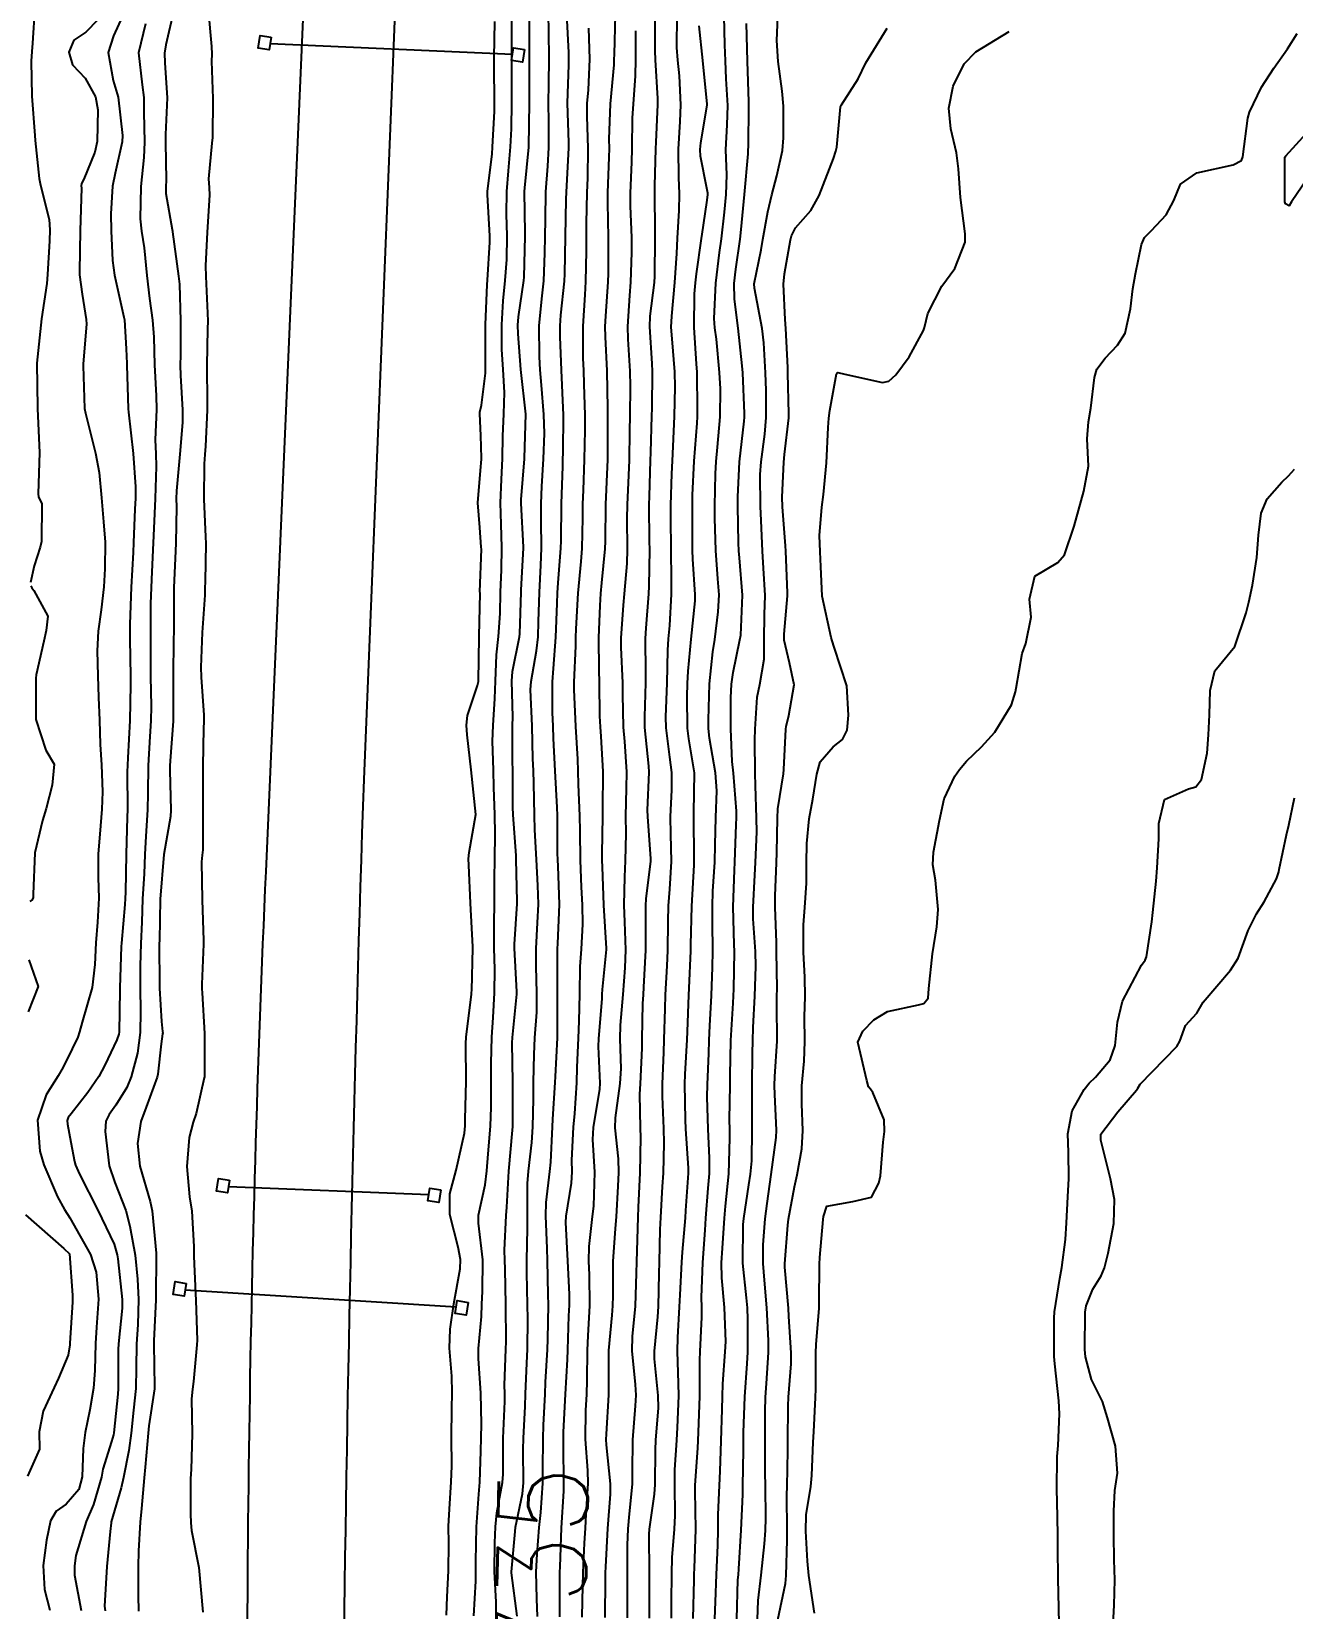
# Model space of a CAD drawing. Header units: metres. Extents: x 318500 to 325275, y 7408834 to 7428799.
# Drawn here: x 320198.6 to 320255.3, y 7412776.6 to 7412847.5 of the extents above; entities that cross this region are included whole.
import ezdxf
from ezdxf.enums import TextEntityAlignment as Align

# ---------------------------------------------------------------- set-up
doc = ezdxf.new("R2010")
doc.units = ezdxf.units.M
doc.header["$MEASUREMENT"] = 0
for name, color, linetype in [('Cotas', 45, 'Continuous'), ('Curvas de Nivel 1m', 11, 'Continuous'), ('Curvas de Nivel 5m', 15, 'Continuous'), ('Linha Férrea', 20, 'Continuous'), ('Pórticos', 45, 'Continuous')]:
    doc.layers.add(name, color=color, linetype=linetype)
doc.styles.add('Style-STANDARD', font='STANDARD.shx')

msp = doc.modelspace()

# ---------------------------------------------------------------- linework, layer by layer
at = {"layer": 'Curvas de Nivel 1m', "flags": 128}
for points, elevation in [([(320198.763, 7412848.574), (320198.659, 7412846.953), (320198.624, 7412846.576), (320198.587, 7412846.138), (320198.62, 7412844.576), (320198.76, 7412842.797), (320198.777, 7412842.573), (320198.955, 7412840.878), (320199.012, 7412840.569), (320199.396, 7412839.025), (320199.433, 7412838.562), (320199.411, 7412838.074), (320199.335, 7412836.563), (320199.3, 7412836.158), (320199.058, 7412834.567), (320198.85, 7412832.57), (320198.871, 7412830.569), (320198.871, 7412830.518), (320198.974, 7412828.567), (320198.902, 7412826.699), (320198.927, 7412826.568), (320199.08, 7412826.25), (320199.064, 7412824.565), (320198.995, 7412824.307), (320198.724, 7412823.473), (320198.56, 7412822.724)], 736), ([(320202.864, 7412848.522), (320202.291, 7412847.278), (320202.047, 7412846.53), (320202.276, 7412845.269), (320202.496, 7412844.525), (320202.704, 7412842.803), (320202.687, 7412842.523), (320202.369, 7412841.116), (320202.255, 7412840.527), (320202.181, 7412839.284), (320202.193, 7412838.527), (320202.253, 7412837.183), (320202.335, 7412836.526), (320202.757, 7412834.636), (320202.781, 7412834.521), (320202.857, 7412833.214), (320202.888, 7412832.557), (320202.888, 7412832.519), (320202.891, 7412832.478), (320202.954, 7412830.518), (320202.965, 7412830.371), (320203.185, 7412828.514), (320203.285, 7412827.022), (320203.279, 7412826.512), (320203.258, 7412826.017), (320203.199, 7412824.513), (320203.175, 7412824.072), (320203.087, 7412822.514), (320203.03, 7412820.852), (320203.025, 7412820.515), (320203.029, 7412820.171), (320203.052, 7412818.514), (320203.053, 7412818.115), (320203.021, 7412816.514), (320202.934, 7412814.836), (320202.921, 7412814.515), (320202.915, 7412814.206), (320202.92, 7412812.515), (320202.913, 7412812.177), (320202.859, 7412810.515), (320202.827, 7412808.81), (320202.815, 7412808.516), (320202.798, 7412808.243), (320202.654, 7412806.508), (320202.641, 7412806.366), (320202.58, 7412804.509), (320202.581, 7412804.397), (320202.544, 7412802.509), (320202.533, 7412802.425), (320202.445, 7412802.175), (320201.91, 7412801.035), (320201.635, 7412800.522), (320201.136, 7412799.802), (320200.395, 7412798.849), (320200.262, 7412798.672), (320200.216, 7412798.543), (320200.225, 7412798.379), (320200.38, 7412797.569), (320200.538, 7412796.704), (320200.587, 7412796.537), (320200.768, 7412796.13), (320201.591, 7412794.521), (320202.317, 7412792.986), (320202.464, 7412792.508), (320202.493, 7412792.324), (320202.684, 7412790.506), (320202.685, 7412790.105), (320202.517, 7412788.507), (320202.504, 7412788.26), (320202.503, 7412786.507), (320202.486, 7412786.249), (320202.306, 7412784.509), (320202.29, 7412784.428), (320202.204, 7412784.124), (320201.818, 7412782.883), (320201.748, 7412782.516), (320201.393, 7412781.29), (320201.065, 7412780.526), (320200.603, 7412779.001), (320200.538, 7412778.534), (320200.541, 7412778.116), (320200.842, 7412776.529)], 734), ([(320205.015, 7412848.491), (320204.65, 7412846.882), (320204.585, 7412846.497), (320204.604, 7412846.075), (320204.7, 7412844.495), (320204.633, 7412842.847), (320204.628, 7412842.495), (320204.659, 7412840.79), (320204.645, 7412840.495), (320204.653, 7412840.2), (320204.931, 7412838.585), (320204.946, 7412838.506), (320204.944, 7412838.49), (320204.949, 7412838.47), (320205.222, 7412836.485), (320205.256, 7412836.123), (320205.306, 7412834.483), (320205.302, 7412832.931), (320205.291, 7412832.483), (320205.309, 7412832.017), (320205.401, 7412830.481), (320205.39, 7412829.903), (320205.268, 7412828.483), (320205.127, 7412826.838), (320205.117, 7412826.485), (320205.122, 7412826.127), (320205.095, 7412824.485), (320205.078, 7412824.142), (320205.011, 7412822.485), (320205.005, 7412820.797), (320204.999, 7412820.485), (320204.985, 7412820.186), (320204.975, 7412818.485), (320204.98, 7412818.161), (320204.969, 7412816.485), (320204.833, 7412814.707), (320204.819, 7412814.487), (320204.821, 7412814.272), (320204.865, 7412812.486), (320204.85, 7412812.211), (320204.55, 7412810.49), (320204.395, 7412808.492), (320204.355, 7412806.64), (320204.353, 7412806.491), (320204.354, 7412804.609), (320204.36, 7412804.491), (320204.455, 7412802.987), (320204.503, 7412802.542), (320204.506, 7412802.489), (320204.503, 7412802.435), (320204.442, 7412801.982), (320204.286, 7412800.627), (320204.258, 7412800.492), (320203.756, 7412799.14), (320203.526, 7412798.499), (320203.374, 7412797.506), (320203.474, 7412796.499), (320203.941, 7412794.899), (320204.035, 7412794.493), (320204.212, 7412792.591), (320204.216, 7412792.491), (320204.203, 7412790.578), (320204.202, 7412790.491), (320204.106, 7412788.648), (320204.102, 7412788.492), (320204.139, 7412786.583), (320204.134, 7412786.491), (320203.882, 7412784.824), (320203.849, 7412784.494), (320203.711, 7412782.971), (320203.669, 7412782.495), (320203.547, 7412781.108), (320203.492, 7412780.497), (320203.419, 7412779.216), (320203.409, 7412778.497), (320203.406, 7412777.202), (320203.418, 7412776.497)], 732), ([(320206.542, 7412848.468), (320206.699, 7412846.801), (320206.707, 7412846.465), (320206.7, 7412846.138), (320206.751, 7412844.464), (320206.736, 7412842.711), (320206.719, 7412842.464), (320206.563, 7412840.859), (320206.59, 7412840.465), (320206.608, 7412840.126), (320206.503, 7412838.466), (320206.426, 7412836.949), (320206.437, 7412836.467), (320206.517, 7412834.824), (320206.53, 7412834.465), (320206.523, 7412834.122), (320206.493, 7412832.465), (320206.504, 7412830.786), (320206.507, 7412830.465), (320206.422, 7412828.839), (320206.396, 7412828.466), (320206.364, 7412828.044), (320206.353, 7412826.466), (320206.434, 7412824.775), (320206.444, 7412824.464), (320206.412, 7412822.767), (320206.405, 7412822.465), (320206.391, 7412822.149), (320206.285, 7412820.466), (320206.219, 7412818.915), (320206.23, 7412818.466), (320206.347, 7412816.752), (320206.354, 7412816.464), (320206.34, 7412816.177), (320206.307, 7412814.465), (320206.304, 7412812.745), (320206.305, 7412812.464), (320206.312, 7412810.705), (320206.285, 7412810.464), (320206.252, 7412810.169), (320206.281, 7412808.464), (320206.334, 7412806.631), (320206.333, 7412806.462), (320206.262, 7412804.674), (320206.27, 7412804.463), (320206.284, 7412804.278), (320206.382, 7412802.461), (320206.377, 7412800.504), (320206.374, 7412800.461), (320206.009, 7412798.853), (320205.878, 7412798.468), (320205.695, 7412797.783), (320205.587, 7412796.472), (320205.704, 7412795.116), (320205.808, 7412794.468), (320205.906, 7412792.876), (320205.911, 7412792.466), (320205.922, 7412792.082), (320205.991, 7412790.464), (320206.048, 7412788.678), (320206.036, 7412788.463), (320205.889, 7412786.811), (320205.845, 7412786.466), (320205.802, 7412786.043), (320205.836, 7412784.466), (320205.785, 7412782.867), (320205.759, 7412782.466), (320205.754, 7412780.868), (320205.767, 7412780.466), (320205.805, 7412780.124), (320206.13, 7412778.46), (320206.31, 7412776.457)], 731), ([(320217.254, 7412776.313), (320217.286, 7412777.139), (320217.341, 7412778.312), (320217.361, 7412779.531), (320217.35, 7412780.312), (320217.387, 7412781.087), (320217.473, 7412782.311), (320217.494, 7412783.007), (320217.485, 7412784.311), (320217.495, 7412785.583), (320217.519, 7412786.311), (320217.491, 7412787.061), (320217.395, 7412788.313), (320217.417, 7412789.169), (320217.593, 7412790.31), (320217.872, 7412791.873), (320217.892, 7412792.306), (320217.778, 7412792.848), (320217.408, 7412794.314), (320217.414, 7412795.254), (320217.7, 7412796.31), (320218.063, 7412797.981), (320218.092, 7412798.304), (320218.1, 7412798.599), (320218.14, 7412800.304), (320218.128, 7412801.988), (320218.14, 7412802.305), (320218.378, 7412804.21), (320218.387, 7412804.301), (320218.393, 7412804.38), (320218.448, 7412806.301), (320218.448, 7412806.354), (320218.331, 7412808.303), (320218.257, 7412810.015), (320218.253, 7412810.304), (320218.276, 7412810.582), (320218.58, 7412812.3), (320218.362, 7412814.304), (320218.192, 7412815.873), (320218.159, 7412816.307), (320218.197, 7412816.746), (320218.657, 7412818.096), (320218.689, 7412818.27), (320218.69, 7412818.3), (320218.724, 7412820.265), (320218.724, 7412820.3), (320218.766, 7412822.243), (320218.763, 7412822.299), (320218.824, 7412824.214), (320218.821, 7412824.299), (320218.753, 7412825.184), (320218.673, 7412826.301), (320218.784, 7412827.745), (320218.827, 7412828.263), (320218.829, 7412828.3), (320218.805, 7412829.33), (320218.749, 7412830.301), (320218.757, 7412830.365), (320218.826, 7412830.683), (320219.016, 7412832.13), (320219.016, 7412832.298), (320219.006, 7412832.453), (320219.014, 7412834.299), (320219.083, 7412836.113), (320219.099, 7412836.298), (320219.209, 7412838.014), (320219.209, 7412838.297), (320219.106, 7412840.141), (320219.108, 7412840.298), (320219.303, 7412841.969), (320219.329, 7412842.297), (320219.415, 7412843.884), (320219.42, 7412844.296), (320219.394, 7412845.929), (320219.393, 7412846.296), (320219.424, 7412847.926)], 731), ([(320218.489, 7412776.294), (320218.572, 7412777.844), (320218.572, 7412778.293), (320218.569, 7412778.728), (320218.607, 7412780.293), (320218.707, 7412781.757), (320218.757, 7412782.291), (320218.808, 7412783.683), (320218.819, 7412784.291), (320218.826, 7412784.9), (320218.795, 7412786.292), (320218.695, 7412787.851), (320218.701, 7412788.293), (320218.837, 7412789.736), (320218.85, 7412790.292), (320218.872, 7412790.868), (320218.89, 7412792.291), (320218.695, 7412793.934), (320218.691, 7412794.295), (320218.996, 7412795.655), (320219.069, 7412796.29), (320219.135, 7412797.046), (320219.231, 7412798.287), (320219.261, 7412799.145), (320219.266, 7412800.287), (320219.27, 7412801.125), (320219.296, 7412802.287), (320219.353, 7412803.18), (320219.421, 7412804.286), (320219.43, 7412805.342), (320219.406, 7412806.291), (320219.397, 7412807.411), (320219.416, 7412808.291), (320219.421, 7412809.411), (320219.427, 7412810.291), (320219.45, 7412811.408), (320219.43, 7412812.292), (320219.387, 7412813.503), (320219.367, 7412814.292), (320219.332, 7412815.584), (320219.349, 7412816.293), (320219.436, 7412817.505), (320219.455, 7412818.292), (320219.505, 7412819.464), (320219.593, 7412820.291), (320219.663, 7412821.328), (320219.688, 7412822.29), (320219.723, 7412823.292), (320219.744, 7412824.29), (320219.708, 7412825.338), (320219.683, 7412826.291), (320219.723, 7412827.348), (320219.777, 7412828.29), (320219.795, 7412829.3), (320219.836, 7412830.29), (320219.867, 7412831.257), (320219.81, 7412832.29), (320219.752, 7412833.184), (320219.743, 7412834.291), (320219.805, 7412835.372), (320219.901, 7412836.29), (320219.974, 7412837.23), (320219.989, 7412838.289), (320219.96, 7412839.27), (320219.963, 7412840.29), (320220.037, 7412841.216), (320220.138, 7412842.288), (320220.183, 7412843.097), (320220.2, 7412844.288), (320220.197, 7412845.109), (320220.191, 7412846.288), (320220.199, 7412847.132), (320220.199, 7412848.289)], 732), ([(320219.49, 7412776.279), (320219.485, 7412776.904), (320219.422, 7412778.281), (320219.433, 7412779.57), (320219.46, 7412780.28), (320219.524, 7412780.915), (320219.773, 7412782.276), (320219.807, 7412782.654), (320219.811, 7412784.276), (320219.873, 7412785.922), (320219.874, 7412786.275), (320219.865, 7412786.646), (320219.924, 7412788.275), (320219.938, 7412788.601), (320219.923, 7412790.276), (320219.898, 7412791.868), (320219.882, 7412792.276), (320219.868, 7412792.725), (320219.944, 7412794.276), (320219.975, 7412794.646), (320220.057, 7412796.275), (320220.224, 7412798.108), (320220.236, 7412798.272), (320220.237, 7412800.092), (320220.233, 7412800.273), (320220.213, 7412802.04), (320220.223, 7412802.273), (320220.416, 7412804.217), (320220.42, 7412804.271), (320220.419, 7412804.322), (320220.31, 7412806.282), (320220.313, 7412806.472), (320220.427, 7412808.281), (320220.428, 7412808.384), (320220.393, 7412810.282), (320220.382, 7412810.453), (320220.259, 7412812.283), (320220.246, 7412812.623), (320220.232, 7412814.284), (320220.229, 7412814.669), (320220.231, 7412816.284), (320220.233, 7412816.687), (320220.201, 7412818.285), (320220.229, 7412818.722), (320220.541, 7412820.281), (320220.555, 7412820.418), (320220.608, 7412822.281), (320220.613, 7412822.379), (320220.72, 7412824.28), (320220.719, 7412824.301), (320220.609, 7412826.282), (320220.612, 7412826.442), (320220.769, 7412828.28), (320220.77, 7412828.3), (320220.82, 7412830.28), (320220.601, 7412832.282), (320220.475, 7412833.893), (320220.47, 7412834.284), (320220.497, 7412834.662), (320220.736, 7412836.282), (320220.749, 7412836.435), (320220.795, 7412838.281), (320220.796, 7412838.417), (320220.77, 7412840.282), (320220.779, 7412840.455), (320220.961, 7412842.28), (320220.962, 7412842.298), (320220.992, 7412844.28), (320220.992, 7412844.298), (320220.981, 7412846.28), (320220.982, 7412846.33), (320220.981, 7412848.281)], 733), ([(320220.432, 7412776.267), (320220.176, 7412778.223), (320220.174, 7412778.27), (320220.337, 7412780.079), (320220.363, 7412780.268), (320220.672, 7412781.766), (320220.715, 7412782.265), (320220.704, 7412783.764), (320220.711, 7412784.265), (320220.788, 7412785.701), (320220.814, 7412786.264), (320220.874, 7412787.64), (320220.892, 7412788.264), (320220.909, 7412789.635), (320220.905, 7412790.264), (320220.866, 7412791.702), (320220.863, 7412792.264), (320220.902, 7412793.693), (320220.901, 7412794.264), (320220.905, 7412795.721), (320220.95, 7412796.264), (320221.096, 7412797.549), (320221.133, 7412798.263), (320221.161, 7412799.51), (320221.175, 7412800.262), (320221.195, 7412801.506), (320221.23, 7412802.262), (320221.316, 7412803.407), (320221.324, 7412804.261), (320221.282, 7412805.474), (320221.284, 7412806.268), (320221.352, 7412807.433), (320221.386, 7412808.267), (320221.367, 7412809.097), (320221.305, 7412810.269), (320221.228, 7412811.612), (320221.21, 7412812.271), (320221.189, 7412813.683), (320221.166, 7412814.272), (320221.145, 7412814.802), (320221.107, 7412816.273), (320221.03, 7412817.898), (320221.056, 7412818.274), (320221.306, 7412819.645), (320221.372, 7412820.27), (320221.397, 7412820.97), (320221.438, 7412822.269), (320221.504, 7412823.492), (320221.532, 7412824.268), (320221.519, 7412825.508), (320221.514, 7412826.269), (320221.547, 7412827.038), (320221.619, 7412828.268), (320221.66, 7412829.414), (320221.638, 7412830.268), (320221.52, 7412831.589), (320221.471, 7412832.271), (320221.438, 7412832.854), (320221.42, 7412834.272), (320221.561, 7412835.599), (320221.631, 7412836.269), (320221.679, 7412837.509), (320221.693, 7412838.269), (320221.703, 7412839.034), (320221.729, 7412840.268), (320221.805, 7412841.43), (320221.852, 7412842.267), (320221.856, 7412843.408), (320221.848, 7412844.267), (320221.859, 7412845.108), (320221.872, 7412846.267), (320221.85, 7412847.466), (320221.842, 7412848.268)], 734), ([(320223.362, 7412776.231), (320223.373, 7412776.969), (320223.406, 7412778.231), (320223.466, 7412779.553), (320223.5, 7412780.23), (320223.535, 7412780.854), (320223.619, 7412782.228), (320223.606, 7412782.812), (320223.507, 7412784.231), (320223.52, 7412785.528), (320223.559, 7412786.23), (320223.585, 7412786.884), (320223.599, 7412788.23), (320223.626, 7412788.873), (320223.702, 7412790.229), (320223.691, 7412791.617), (320223.661, 7412792.23), (320223.664, 7412792.886), (320223.82, 7412794.228), (320223.882, 7412794.692), (320223.931, 7412796.227), (320223.84, 7412797.684), (320223.861, 7412798.228), (320224.143, 7412799.951), (320224.161, 7412800.224), (320224.09, 7412801.871), (320224.097, 7412802.225), (320224.249, 7412804.005), (320224.258, 7412804.223), (320224.268, 7412804.428), (320224.455, 7412806.221), (320224.452, 7412806.269), (320224.323, 7412808.223), (320224.264, 7412809.941), (320224.255, 7412810.224), (320224.254, 7412810.525), (320224.281, 7412812.224), (320224.287, 7412812.522), (320224.3, 7412814.225), (320224.205, 7412815.806), (320224.175, 7412816.227), (320224.154, 7412816.711), (320224.132, 7412818.228), (320224.122, 7412818.774), (320224.11, 7412820.229), (320224.162, 7412821.686), (320224.201, 7412822.228), (320224.243, 7412822.702), (320224.387, 7412824.225), (320224.4, 7412824.57), (320224.411, 7412826.225), (320224.486, 7412827.923), (320224.501, 7412828.224), (320224.505, 7412828.514), (320224.509, 7412830.225), (320224.51, 7412830.539), (320224.48, 7412832.226), (320224.402, 7412833.764), (320224.39, 7412834.227), (320224.419, 7412834.685), (320224.52, 7412836.226), (320224.535, 7412836.596), (320224.538, 7412838.226), (320224.506, 7412839.779), (320224.507, 7412840.227), (320224.574, 7412841.826), (320224.579, 7412842.226), (320224.574, 7412842.638), (320224.622, 7412844.226), (320224.786, 7412845.982), (320224.8, 7412846.223), (320224.801, 7412846.456), (320224.849, 7412848.223)], 737), ([(320225.392, 7412776.201), (320225.387, 7412776.924), (320225.388, 7412778.201), (320225.397, 7412779.456), (320225.426, 7412780.201), (320225.489, 7412780.871), (320225.612, 7412782.199), (320225.622, 7412782.765), (320225.638, 7412784.199), (320225.749, 7412785.721), (320225.776, 7412786.197), (320225.755, 7412786.68), (320225.608, 7412788.2), (320225.624, 7412788.845), (320225.75, 7412790.198), (320225.798, 7412791.69), (320225.808, 7412792.198), (320225.827, 7412792.687), (320225.871, 7412794.197), (320225.888, 7412794.656), (320225.957, 7412796.196), (320225.988, 7412797.798), (320225.977, 7412798.196), (320225.948, 7412799.732), (320225.969, 7412800.197), (320226.049, 7412801.801), (320226.057, 7412802.196), (320226.078, 7412803.808), (320226.106, 7412804.195), (320226.129, 7412804.541), (320226.217, 7412806.203), (320226.219, 7412806.488), (320226.219, 7412808.203), (320226.234, 7412808.502), (320226.443, 7412810.201), (320226.446, 7412810.306), (320226.301, 7412812.203), (320226.296, 7412812.491), (320226.367, 7412814.202), (320226.355, 7412814.46), (320226.177, 7412816.205), (320226.164, 7412816.678), (320226.216, 7412818.204), (320226.218, 7412818.654), (320226.206, 7412820.205), (320226.226, 7412820.673), (320226.352, 7412822.204), (320226.371, 7412822.548), (320226.391, 7412824.203), (320226.386, 7412824.563), (320226.369, 7412826.204), (320226.379, 7412826.599), (320226.433, 7412828.204), (320226.444, 7412828.564), (320226.492, 7412830.203), (320226.497, 7412830.531), (320226.52, 7412832.203), (320226.503, 7412832.554), (320226.389, 7412834.205), (320226.407, 7412834.682), (320226.609, 7412836.203), (320226.627, 7412836.48), (320226.63, 7412838.203), (320226.629, 7412838.509), (320226.619, 7412840.203), (320226.623, 7412840.543), (320226.667, 7412842.203), (320226.677, 7412842.511), (320226.756, 7412844.203), (320226.751, 7412844.465), (320226.655, 7412846.204), (320226.642, 7412846.606), (320226.63, 7412848.204)], 739), ([(320228.345, 7412776.166), (320228.383, 7412777.909), (320228.389, 7412778.166), (320228.404, 7412778.437), (320228.467, 7412780.165), (320228.439, 7412781.903), (320228.439, 7412782.166), (320228.555, 7412783.815), (320228.569, 7412784.165), (320228.587, 7412784.537), (320228.649, 7412786.164), (320228.644, 7412787.775), (320228.65, 7412788.164), (320228.739, 7412789.707), (320228.732, 7412790.163), (320228.715, 7412790.585), (320228.777, 7412792.163), (320228.88, 7412793.613), (320228.915, 7412794.161), (320229.015, 7412795.505), (320229.071, 7412796.159), (320229.079, 7412796.861), (320229.016, 7412798.161), (320228.971, 7412799.603), (320228.98, 7412800.162), (320229.041, 7412801.561), (320229.066, 7412802.161), (320229.094, 7412802.798), (320229.16, 7412804.16), (320229.209, 7412805.439), (320229.226, 7412806.159), (320229.216, 7412807.463), (320229.208, 7412808.16), (320229.232, 7412808.851), (320229.314, 7412810.159), (320229.334, 7412810.931), (320229.362, 7412812.158), (320229.4, 7412813.356), (320229.34, 7412814.159), (320229.071, 7412815.726), (320229.031, 7412816.164), (320229.03, 7412816.55), (320229.082, 7412818.164), (320229.234, 7412819.609), (320229.313, 7412820.161), (320229.472, 7412821.395), (320229.507, 7412822.158), (320229.458, 7412822.89), (320229.357, 7412824.161), (320229.32, 7412825.604), (320229.319, 7412826.162), (320229.346, 7412827.607), (320229.373, 7412828.161), (320229.441, 7412828.795), (320229.557, 7412830.159), (320229.575, 7412831.423), (320229.531, 7412832.16), (320229.384, 7412833.651), (320229.32, 7412834.163), (320229.294, 7412834.574), (320229.365, 7412836.163), (320229.528, 7412837.553), (320229.612, 7412838.16), (320229.751, 7412839.355), (320229.831, 7412840.157), (320229.851, 7412841.038), (320229.814, 7412842.157), (320229.87, 7412843.284), (320229.894, 7412844.157), (320229.833, 7412845.353), (320229.798, 7412846.159), (320229.763, 7412846.875), (320229.729, 7412848.16)], 742), ([(320230.311, 7412776.137), (320230.357, 7412777.907), (320230.376, 7412778.136), (320230.401, 7412778.404), (320230.495, 7412780.135), (320230.57, 7412781.738), (320230.578, 7412782.134), (320230.599, 7412783.739), (320230.599, 7412784.134), (320230.603, 7412784.523), (320230.663, 7412786.134), (320230.763, 7412787.622), (320230.794, 7412788.132), (320230.806, 7412789.608), (320230.784, 7412790.133), (320230.739, 7412790.578), (320230.581, 7412792.136), (320230.596, 7412793.876), (320230.626, 7412794.136), (320230.845, 7412795.65), (320230.916, 7412796.132), (320230.973, 7412796.725), (320231.001, 7412798.131), (320230.993, 7412798.725), (320230.99, 7412800.131), (320231.007, 7412801.566), (320231.023, 7412802.131), (320231.043, 7412802.719), (320231.116, 7412804.13), (320231.158, 7412805.462), (320231.14, 7412806.134), (320231.044, 7412807.613), (320231.038, 7412808.135), (320231.121, 7412809.564), (320231.148, 7412810.134), (320231.197, 7412811.511), (320231.187, 7412812.134), (320231.137, 7412813.6), (320231.133, 7412814.135), (320231.117, 7412815.65), (320231.122, 7412816.135), (320231.224, 7412817.565), (320231.337, 7412818.133), (320231.533, 7412819.276), (320231.528, 7412820.132), (320231.553, 7412821.286), (320231.578, 7412822.131), (320231.499, 7412823.366), (320231.452, 7412824.133), (320231.396, 7412825.498), (320231.373, 7412826.134), (320231.356, 7412827.57), (320231.393, 7412828.134), (320231.562, 7412829.383), (320231.623, 7412830.132), (320231.618, 7412831.352), (320231.587, 7412832.133), (320231.524, 7412833.48), (320231.451, 7412834.134), (320231.097, 7412835.939), (320231.091, 7412836.138), (320231.398, 7412837.66), (320231.477, 7412838.135), (320231.701, 7412839.38), (320231.884, 7412840.131), (320232.104, 7412840.993), (320232.35, 7412842.126), (320232.408, 7412842.706), (320232.409, 7412844.126), (320232.348, 7412844.799), (320232.161, 7412846.129), (320232.102, 7412847.076), (320232.148, 7412848.129)], 744), ([(320203.738, 7412847.821), (320203.412, 7412846.514), (320203.583, 7412845.079), (320203.657, 7412844.51), (320203.654, 7412843.857), (320203.689, 7412842.509), (320203.662, 7412841.817), (320203.515, 7412840.512), (320203.49, 7412839.066), (320203.554, 7412838.511), (320203.668, 7412837.76), (320203.795, 7412836.507), (320203.912, 7412835.477), (320204.051, 7412834.502), (320204.104, 7412833.743), (320204.132, 7412832.501), (320204.215, 7412831.113), (320204.222, 7412830.499), (320204.168, 7412829.131), (320204.201, 7412828.499), (320204.218, 7412827.933), (320204.161, 7412826.499), (320204.109, 7412825.14), (320204.083, 7412824.5), (320204.016, 7412823.205), (320203.979, 7412822.501), (320203.96, 7412821.759), (320203.962, 7412820.501), (320203.962, 7412819.209), (320203.963, 7412818.5), (320203.98, 7412817.16), (320203.966, 7412816.5), (320203.929, 7412815.806), (320203.854, 7412814.501), (320203.839, 7412813.253), (320203.823, 7412812.501), (320203.743, 7412811.322), (320203.704, 7412810.503), (320203.668, 7412809.63), (320203.603, 7412808.504), (320203.56, 7412807.459), (320203.519, 7412806.5), (320203.494, 7412805.491), (320203.49, 7412804.5), (320203.511, 7412803.448), (320203.495, 7412802.5), (320203.371, 7412801.566), (320203.087, 7412800.503), (320202.89, 7412800.028), (320202.401, 7412799.237), (320202.093, 7412798.816), (320201.95, 7412798.517), (320201.921, 7412798.053), (320202.104, 7412796.514), (320202.359, 7412795.757), (320202.853, 7412794.505), (320203.035, 7412793.797), (320203.269, 7412792.5), (320203.377, 7412791.421), (320203.415, 7412790.499), (320203.387, 7412789.385), (320203.33, 7412788.499), (320203.319, 7412787.424), (320203.291, 7412786.499), (320203.19, 7412785.53), (320203.081, 7412784.501), (320202.976, 7412783.724), (320202.741, 7412782.504), (320202.637, 7412782.041), (320202.195, 7412780.51), (320202.187, 7412780.472), (320202.146, 7412780.078), (320201.995, 7412778.512), (320201.888, 7412776.728), (320201.925, 7412776.513)], 733), ([(320222.352, 7412776.246), (320222.356, 7412778.017), (320222.358, 7412778.247), (320222.37, 7412778.484), (320222.433, 7412780.246), (320222.525, 7412781.894), (320222.536, 7412782.245), (320222.519, 7412783.932), (320222.509, 7412784.246), (320222.509, 7412784.542), (320222.602, 7412786.244), (320222.69, 7412787.807), (320222.704, 7412788.243), (320222.762, 7412789.764), (320222.779, 7412790.243), (320222.779, 7412790.727), (320222.706, 7412792.244), (320222.616, 7412793.966), (320222.629, 7412794.246), (320222.874, 7412795.73), (320222.903, 7412796.242), (320222.895, 7412796.762), (320222.962, 7412798.241), (320223.024, 7412798.865), (320223.122, 7412800.239), (320223.135, 7412800.944), (320223.186, 7412802.239), (320223.222, 7412803.003), (320223.243, 7412804.238), (320223.265, 7412805.462), (320223.321, 7412806.238), (320223.385, 7412807.369), (320223.37, 7412808.237), (320223.327, 7412809.027), (320223.275, 7412810.239), (320223.258, 7412811.551), (320223.252, 7412812.24), (320223.196, 7412813.646), (320223.181, 7412814.241), (320223.154, 7412814.781), (320223.069, 7412816.243), (320222.99, 7412817.91), (320222.992, 7412818.245), (320223.065, 7412819.864), (320223.073, 7412820.244), (320223.084, 7412820.634), (320223.18, 7412822.243), (320223.315, 7412823.658), (320223.357, 7412824.241), (320223.378, 7412825.624), (320223.384, 7412826.241), (320223.408, 7412826.872), (320223.463, 7412828.24), (320223.493, 7412829.556), (320223.49, 7412830.24), (320223.447, 7412831.635), (320223.43, 7412832.241), (320223.405, 7412832.791), (320223.395, 7412834.242), (320223.488, 7412835.644), (320223.521, 7412836.241), (320223.549, 7412837.612), (320223.546, 7412838.241), (320223.546, 7412838.848), (320223.582, 7412840.241), (320223.608, 7412840.889), (320223.629, 7412842.24), (320223.58, 7412843.663), (320223.582, 7412844.241), (320223.635, 7412844.859), (320223.701, 7412846.24), (320223.66, 7412847.631)], 736), ([(320224.386, 7412776.216), (320224.406, 7412777.936), (320224.405, 7412778.216), (320224.414, 7412778.497), (320224.509, 7412780.215), (320224.625, 7412781.761), (320224.626, 7412782.213), (320224.446, 7412783.977), (320224.439, 7412784.217), (320224.452, 7412784.456), (320224.55, 7412786.215), (320224.547, 7412787.924), (320224.55, 7412788.216), (320224.7, 7412789.798), (320224.738, 7412790.213), (320224.744, 7412790.663), (320224.745, 7412792.213), (320224.859, 7412793.685), (320224.897, 7412794.212), (320224.977, 7412795.594), (320225.006, 7412796.21), (320224.993, 7412796.827), (320224.841, 7412798.213), (320224.848, 7412798.665), (320225.067, 7412800.21), (320225.107, 7412800.887), (320225.068, 7412802.211), (320225.079, 7412802.833), (320225.191, 7412804.209), (320225.294, 7412805.402), (320225.313, 7412806.212), (320225.266, 7412807.465), (320225.244, 7412808.213), (320225.268, 7412809.488), (320225.308, 7412810.212), (320225.334, 7412811.447), (320225.324, 7412812.213), (320225.354, 7412813.458), (320225.357, 7412814.213), (320225.266, 7412815.571), (320225.219, 7412816.214), (320225.185, 7412817.682), (320225.176, 7412818.215), (320225.107, 7412819.793), (320225.11, 7412820.216), (320225.216, 7412821.704), (320225.263, 7412822.214), (320225.378, 7412823.566), (320225.398, 7412824.213), (320225.381, 7412825.593), (320225.388, 7412826.214), (320225.45, 7412827.547), (320225.475, 7412828.213), (320225.493, 7412829.533), (320225.505, 7412830.213), (320225.526, 7412831.527), (320225.514, 7412832.213), (320225.427, 7412833.652), (320225.412, 7412834.215), (320225.495, 7412835.613), (320225.54, 7412836.214), (320225.592, 7412837.541), (320225.582, 7412838.213), (320225.532, 7412839.633), (320225.527, 7412840.214), (320225.58, 7412841.608), (320225.595, 7412842.214), (320225.621, 7412843.594), (320225.657, 7412844.214), (320225.753, 7412845.482), (320225.764, 7412846.213), (320225.761, 7412847.504)], 738), ([(320227.363, 7412776.177), (320227.372, 7412776.916), (320227.381, 7412778.177), (320227.4, 7412778.914), (320227.498, 7412780.177), (320227.532, 7412780.803), (320227.519, 7412782.177), (320227.524, 7412782.843), (320227.605, 7412784.176), (320227.644, 7412784.747), (320227.705, 7412786.175), (320227.69, 7412786.723), (320227.633, 7412788.176), (320227.657, 7412788.789), (320227.736, 7412790.176), (320227.761, 7412790.71), (320227.837, 7412792.175), (320227.866, 7412792.625), (320227.995, 7412794.173), (320228.019, 7412794.499), (320228.14, 7412796.172), (320228.138, 7412796.407), (320228.019, 7412798.174), (320227.999, 7412798.571), (320227.971, 7412800.174), (320227.981, 7412800.62), (320228.066, 7412802.174), (320228.081, 7412802.547), (320228.142, 7412804.173), (320228.157, 7412804.492), (320228.237, 7412806.174), (320228.243, 7412806.435), (320228.281, 7412808.174), (320228.386, 7412810.01), (320228.395, 7412810.172), (320228.394, 7412810.331), (320228.366, 7412812.173), (320228.376, 7412812.38), (320228.4, 7412814.173), (320228.148, 7412815.693), (320228.083, 7412816.178), (320228.072, 7412817.599), (320228.084, 7412818.179), (320228.112, 7412818.735), (320228.255, 7412820.177), (320228.434, 7412821.893), (320228.439, 7412822.174), (320228.324, 7412823.767), (320228.308, 7412824.176), (320228.306, 7412824.618), (320228.31, 7412826.177), (320228.318, 7412826.636), (320228.392, 7412828.176), (320228.523, 7412829.88), (320228.541, 7412830.174), (320228.543, 7412830.456), (320228.519, 7412832.175), (320228.494, 7412832.537), (320228.381, 7412834.177), (320228.41, 7412835.692), (320228.446, 7412836.177), (320228.488, 7412836.595), (320228.715, 7412838.173), (320228.742, 7412838.363), (320228.954, 7412839.796), (320228.997, 7412840.132), (320229.003, 7412840.169), (320229, 7412840.209), (320228.963, 7412840.43), (320228.677, 7412841.875), (320228.658, 7412842.175), (320228.687, 7412842.472), (320228.97, 7412844.171), (320228.975, 7412844.207), (320228.772, 7412846.174), (320228.614, 7412847.735)], 741), ([(320229.312, 7412776.152), (320229.351, 7412776.912), (320229.386, 7412778.151), (320229.444, 7412779.451), (320229.466, 7412780.15), (320229.473, 7412780.838), (320229.526, 7412782.15), (320229.555, 7412782.784), (320229.597, 7412784.149), (320229.639, 7412785.563), (320229.657, 7412786.149), (320229.674, 7412786.713), (320229.778, 7412788.147), (320229.806, 7412788.608), (320229.753, 7412790.148), (320229.629, 7412791.476), (320229.619, 7412792.15), (320229.665, 7412792.805), (320229.748, 7412794.149), (320229.799, 7412794.697), (320229.943, 7412796.146), (320229.996, 7412797.756), (320229.985, 7412798.146), (320229.975, 7412798.568), (320230, 7412800.146), (320230.004, 7412800.568), (320230.039, 7412802.146), (320230.14, 7412803.819), (320230.159, 7412804.145), (320230.17, 7412804.449), (320230.197, 7412806.145), (320230.19, 7412806.46), (320230.137, 7412808.146), (320230.202, 7412809.792), (320230.219, 7412810.145), (320230.277, 7412811.846), (320230.284, 7412812.144), (320230.284, 7412812.445), (320230.148, 7412814.147), (320230.098, 7412814.668), (320230.029, 7412816.149), (320230.043, 7412817.538), (320230.069, 7412818.149), (320230.136, 7412818.679), (320230.444, 7412820.144), (320230.48, 7412820.356), (320230.557, 7412822.142), (320230.426, 7412823.833), (320230.397, 7412824.145), (320230.386, 7412824.505), (320230.356, 7412826.146), (320230.354, 7412826.569), (320230.42, 7412828.146), (320230.637, 7412829.961), (320230.655, 7412830.142), (320230.656, 7412830.309), (320230.574, 7412832.144), (320230.551, 7412832.448), (320230.37, 7412834.148), (320230.193, 7412835.45), (320230.185, 7412836.151), (320230.262, 7412836.797), (320230.457, 7412838.147), (320230.507, 7412838.576), (320230.656, 7412840.145), (320230.815, 7412841.979), (320230.818, 7412842.142), (320230.823, 7412842.302), (320230.845, 7412844.142), (320230.84, 7412844.315), (320230.783, 7412846.144), (320230.744, 7412847.831)], 743), ([(320232.142, 7412776.11), (320232.485, 7412777.746), (320232.515, 7412778.106), (320232.571, 7412779.681), (320232.57, 7412780.106), (320232.559, 7412781.721), (320232.569, 7412782.106), (320232.591, 7412783.719), (320232.592, 7412784.106), (320232.607, 7412785.725), (320232.625, 7412786.106), (320232.742, 7412787.618), (320232.744, 7412788.105), (320232.649, 7412789.742), (320232.627, 7412790.107), (320232.458, 7412791.959), (320232.456, 7412792.109), (320232.598, 7412793.847), (320232.633, 7412794.107), (320232.902, 7412795.565), (320233.009, 7412796.104), (320233.222, 7412797.267), (320233.269, 7412798.101), (320233.219, 7412799.295), (320233.233, 7412800.102), (320233.329, 7412801.208), (320233.354, 7412802.101), (320233.347, 7412803.215), (320233.372, 7412804.101), (320233.361, 7412804.979), (320233.302, 7412806.108), (320233.297, 7412807.33), (320233.358, 7412808.108), (320233.44, 7412809.213), (320233.44, 7412810.107), (320233.455, 7412810.993), (320233.557, 7412812.105), (320233.715, 7412812.981), (320233.895, 7412814.101), (320234.057, 7412814.659), (320234.629, 7412815.337), (320235.05, 7412815.668), (320235.259, 7412816.081), (320235.328, 7412816.761), (320235.245, 7412818.081), (320234.686, 7412819.819), (320234.585, 7412820.092), (320234.543, 7412820.242), (320234.136, 7412822.099), (320234.073, 7412823.44), (320234.055, 7412824.1), (320234.016, 7412824.836), (320234.122, 7412826.1), (320234.199, 7412826.679), (320234.335, 7412828.097), (320234.405, 7412829.686), (320234.434, 7412830.096), (320234.478, 7412830.443), (320234.788, 7412832.091), (320234.807, 7412832.135), (320234.851, 7412832.155), (320235.157, 7412832.085), (320236.845, 7412831.701), (320237.138, 7412831.764), (320237.453, 7412832.054), (320238.045, 7412832.865), (320238.697, 7412834.042), (320238.744, 7412834.179), (320238.888, 7412834.798), (320239.511, 7412836.031), (320240.105, 7412836.829), (320240.564, 7412838.015), (320240.561, 7412838.39), (320240.354, 7412840.019), (320240.264, 7412841.312), (320240.172, 7412842.022), (320239.922, 7412843.1), (320239.836, 7412844.028), (320240.031, 7412845.019), (320240.522, 7412846.018), (320241.045, 7412846.556), (320242.55, 7412847.483)], 746), ([(320233.792, 7412776.406), (320233.536, 7412778.096), (320233.482, 7412778.751), (320233.406, 7412780.097), (320233.428, 7412780.83), (320233.629, 7412782.096), (320233.683, 7412782.6), (320233.741, 7412784.095), (320233.759, 7412784.55), (320233.833, 7412786.094), (320233.851, 7412786.487), (320233.854, 7412788.094), (320233.867, 7412788.493), (320234.001, 7412790.093), (320234.012, 7412790.374), (320234.017, 7412792.093), (320234.034, 7412792.382), (320234.191, 7412794.091), (320234.207, 7412794.226), (320234.349, 7412794.694), (320235.518, 7412794.907), (320236.356, 7412795.103), (320236.693, 7412795.727), (320236.756, 7412796.054), (320236.879, 7412797.566), (320236.939, 7412798.052), (320236.923, 7412798.57), (320236.417, 7412799.804), (320236.307, 7412799.95), (320236.22, 7412800.063), (320236.143, 7412800.345), (320235.747, 7412802.071), (320235.969, 7412802.556), (320236.465, 7412803.069), (320237.075, 7412803.447), (320238.476, 7412803.745), (320238.704, 7412803.809), (320238.896, 7412804.034), (320238.932, 7412804.48), (320239.094, 7412806.031), (320239.292, 7412807.254), (320239.356, 7412808.028), (320239.231, 7412809.349), (320239.108, 7412810.032), (320239.139, 7412810.605), (320239.41, 7412812.028), (320239.621, 7412812.998), (320240.095, 7412814.018), (320240.306, 7412814.323), (320240.62, 7412814.683), (320241.296, 7412815.334), (320241.894, 7412815.991), (320242.652, 7412817.226), (320242.835, 7412817.802), (320242.859, 7412817.978), (320243.132, 7412819.527), (320243.287, 7412819.974), (320243.526, 7412821.154), (320243.461, 7412821.973), (320243.695, 7412823.005), (320244.737, 7412823.613), (320245.029, 7412823.956), (320245.459, 7412825.25), (320245.655, 7412825.947), (320245.898, 7412826.829), (320246.11, 7412827.94), (320246.051, 7412829.18), (320246.106, 7412829.941), (320246.211, 7412830.558), (320246.384, 7412831.937), (320246.482, 7412832.309), (320246.863, 7412832.791), (320247.415, 7412833.379), (320247.759, 7412833.917), (320247.992, 7412835.015), (320248.1, 7412835.912), (320248.227, 7412836.594), (320248.488, 7412837.907), (320248.624, 7412838.216), (320248.939, 7412838.53), (320249.606, 7412839.238), (320249.942, 7412839.89), (320250.236, 7412840.619), (320250.972, 7412841.126), (320252.604, 7412841.483), (320252.978, 7412841.677), (320253.049, 7412841.849), (320253.27, 7412843.582), (320253.34, 7412843.845), (320253.883, 7412844.982), (320254.433, 7412845.829), (320255.049, 7412846.694), (320255.491, 7412847.38)], 747), ([(320255.931, 7412840.849), (320255.231, 7412839.817), (320255.127, 7412839.649), (320254.959, 7412839.732), (320254.926, 7412839.821), (320254.927, 7412841.768), (320254.936, 7412841.821), (320254.951, 7412841.85), (320254.981, 7412841.885), (320255.902, 7412842.906)], 748), ([(320244.792, 7412775.943), (320244.757, 7412777.307), (320244.751, 7412777.944), (320244.731, 7412779.364), (320244.726, 7412779.944), (320244.701, 7412781.418), (320244.68, 7412781.945), (320244.695, 7412783.452), (320244.74, 7412783.945), (320244.811, 7412785.364), (320244.768, 7412785.945), (320244.589, 7412787.615), (320244.565, 7412787.947), (320244.565, 7412789.668), (320244.585, 7412789.947), (320244.818, 7412791.439), (320244.91, 7412791.944), (320245.071, 7412793.205), (320245.122, 7412793.942), (320245.184, 7412795.115), (320245.221, 7412795.941), (320245.205, 7412797.124), (320245.178, 7412797.942), (320245.375, 7412798.975), (320245.91, 7412799.935), (320246.137, 7412800.22), (320246.428, 7412800.489), (320247.084, 7412801.277), (320247.306, 7412801.917), (320247.417, 7412802.965), (320247.641, 7412803.913), (320248.496, 7412805.526), (320248.653, 7412805.744), (320248.714, 7412805.898), (320248.949, 7412807.47), (320248.999, 7412807.895), (320249.143, 7412809.302), (320249.191, 7412809.894), (320249.262, 7412811.204), (320249.274, 7412811.893), (320249.526, 7412812.961), (320250.604, 7412813.45), (320250.936, 7412813.544), (320251.188, 7412813.871), (320251.439, 7412815.057), (320251.507, 7412815.867), (320251.55, 7412816.767), (320251.578, 7412817.866), (320251.786, 7412818.751), (320252.69, 7412819.85), (320253.2, 7412821.355), (320253.32, 7412821.841), (320253.482, 7412822.593), (320253.676, 7412823.836), (320253.746, 7412824.844), (320253.865, 7412825.834), (320254.131, 7412826.479), (320254.791, 7412827.229), (320255.098, 7412827.514), (320255.361, 7412827.814)], 748), ([(320198.583, 7412822.572), (320198.623, 7412822.485), (320198.708, 7412822.355), (320199.34, 7412821.204), (320199.272, 7412820.561), (320199.157, 7412820.089), (320198.822, 7412818.568), (320198.8, 7412818.426), (320198.801, 7412816.567), (320199.247, 7412815.191), (320199.632, 7412814.555), (320199.542, 7412813.61), (320199.261, 7412812.56), (320199.106, 7412812.028), (320198.766, 7412810.567), (320198.681, 7412808.717), (320198.691, 7412808.568), (320198.634, 7412808.462), (320198.527, 7412808.386)], 736), ([(320247.215, 7412775.913), (320247.255, 7412776.77), (320247.291, 7412777.913), (320247.259, 7412778.797), (320247.24, 7412779.914), (320247.246, 7412780.989), (320247.299, 7412781.913), (320247.407, 7412782.697), (320247.318, 7412783.913), (320246.956, 7412785.192), (320246.732, 7412785.923), (320246.572, 7412786.254), (320246.25, 7412786.901), (320245.969, 7412787.933), (320245.942, 7412788.256), (320245.964, 7412789.933), (320246.009, 7412790.219), (320246.306, 7412790.973), (320246.676, 7412791.563), (320246.831, 7412791.922), (320246.995, 7412792.588), (320247.241, 7412793.916), (320247.272, 7412795.001), (320247.093, 7412795.919), (320246.658, 7412797.664), (320246.667, 7412797.926), (320247.433, 7412798.937), (320248.264, 7412799.902), (320248.326, 7412799.997), (320248.424, 7412800.182), (320250.073, 7412801.876), (320250.217, 7412802.11), (320250.464, 7412802.816), (320250.972, 7412803.373), (320251.262, 7412803.868), (320252.494, 7412805.293), (320252.841, 7412805.845), (320253.282, 7412807.075), (320253.663, 7412807.833), (320254.002, 7412808.364), (320254.554, 7412809.408), (320254.659, 7412809.718), (320254.684, 7412809.819), (320255.012, 7412811.379), (320255.115, 7412811.815), (320255.371, 7412813.04)], 749), ([(320198.488, 7412805.768), (320198.907, 7412804.563), (320198.459, 7412803.434)], 736), ([(320198.336, 7412794.306), (320200.061, 7412792.797), (320200.31, 7412792.553), (320200.447, 7412790.693), (320200.454, 7412790.538), (320200.449, 7412790.376), (320200.331, 7412788.539), (320200.326, 7412788.471), (320200.252, 7412788.004), (320199.816, 7412786.967), (320199.63, 7412786.549), (320199.14, 7412785.477), (320198.948, 7412784.559), (320198.973, 7412783.784), (320198.435, 7412782.566)], 736)]:
    msp.add_lwpolyline(points, dxfattribs=dict(at, elevation=elevation))
at = {"layer": 'Curvas de Nivel 5m', "flags": 128}
for points, elevation in [([(320201.591, 7412847.996), (320201.044, 7412847.44), (320200.504, 7412847.082), (320200.294, 7412846.551), (320200.458, 7412845.982), (320201.018, 7412845.374), (320201.482, 7412844.535), (320201.584, 7412843.951), (320201.553, 7412842.534), (320201.456, 7412842.051), (320200.954, 7412840.834), (320200.853, 7412840.64), (320200.847, 7412840.542), (320200.851, 7412840.443), (320200.794, 7412838.542), (320200.759, 7412836.686), (320200.77, 7412836.542), (320200.887, 7412835.669), (320201.066, 7412834.538), (320201.077, 7412834.329), (320200.933, 7412832.539), (320200.933, 7412832.455), (320200.997, 7412830.538), (320201.031, 7412830.323), (320201.48, 7412828.533), (320201.645, 7412827.668), (320201.754, 7412826.53), (320201.84, 7412825.443), (320201.921, 7412824.528), (320201.911, 7412823.339), (320201.852, 7412822.529), (320201.742, 7412821.487), (320201.605, 7412820.531), (320201.563, 7412819.645), (320201.588, 7412818.531), (320201.625, 7412817.55), (320201.672, 7412816.53), (320201.702, 7412815.446), (320201.756, 7412814.529), (320201.8, 7412813.32), (320201.769, 7412812.528), (320201.685, 7412811.407), (320201.603, 7412810.529), (320201.605, 7412809.464), (320201.64, 7412808.529), (320201.578, 7412807.46), (320201.493, 7412806.525), (320201.454, 7412805.557), (320201.33, 7412804.527), (320200.89, 7412802.969), (320200.765, 7412802.535), (320200.689, 7412802.294), (320200.438, 7412801.76), (320200.03, 7412800.941), (320199.806, 7412800.549), (320199.262, 7412799.703), (320198.881, 7412798.563), (320198.98, 7412797.165), (320199.167, 7412796.558), (320199.778, 7412795.119), (320200.088, 7412794.544), (320200.334, 7412794.164), (320201.267, 7412792.526), (320201.512, 7412791.732), (320201.618, 7412790.52), (320201.535, 7412789.257), (320201.483, 7412788.522), (320201.456, 7412787.307), (320201.393, 7412786.523), (320201.237, 7412785.541), (320201.026, 7412784.528), (320200.925, 7412783.803), (320200.889, 7412782.529), (320200.742, 7412781.96), (320200.162, 7412781.308), (320199.714, 7412780.99), (320199.469, 7412780.55), (320199.282, 7412779.693), (320199.129, 7412778.555), (320199.197, 7412777.47), (320199.427, 7412776.55)], 735), ([(320221.355, 7412776.257), (320221.313, 7412777.057), (320221.295, 7412778.258), (320221.331, 7412779.066), (320221.422, 7412780.257), (320221.493, 7412780.924), (320221.588, 7412782.256), (320221.594, 7412782.85), (320221.603, 7412784.256), (320221.622, 7412784.849), (320221.688, 7412786.255), (320221.713, 7412786.78), (320221.79, 7412788.255), (320221.806, 7412788.715), (320221.838, 7412790.255), (320221.834, 7412790.715), (320221.8, 7412792.255), (320221.787, 7412792.786), (320221.726, 7412794.256), (320221.738, 7412794.867), (320221.906, 7412796.255), (320221.949, 7412796.679), (320222.026, 7412798.254), (320222.042, 7412798.607), (320222.142, 7412800.253), (320222.155, 7412800.522), (320222.242, 7412802.252), (320222.249, 7412802.455), (320222.247, 7412804.252), (320222.243, 7412804.484), (320222.243, 7412806.254), (320222.258, 7412806.499), (320222.336, 7412808.253), (320222.273, 7412809.98), (320222.256, 7412810.254), (320222.245, 7412810.564), (320222.248, 7412812.255), (320222.237, 7412812.603), (320222.141, 7412814.257), (320222.072, 7412815.706), (320222.05, 7412816.259), (320222.028, 7412816.87), (320222.027, 7412818.259), (320222.072, 7412818.856), (320222.175, 7412820.258), (320222.227, 7412821.779), (320222.243, 7412822.257), (320222.271, 7412822.702), (320222.396, 7412824.255), (320222.409, 7412824.591), (320222.422, 7412826.255), (320222.479, 7412827.947), (320222.491, 7412828.254), (320222.505, 7412828.544), (320222.514, 7412830.255), (320222.507, 7412830.573), (320222.424, 7412832.256), (320222.363, 7412833.755), (320222.362, 7412834.258), (320222.403, 7412834.731), (320222.56, 7412836.255), (320222.575, 7412836.584), (320222.601, 7412838.255), (320222.641, 7412839.949), (320222.655, 7412840.254), (320222.667, 7412840.542), (320222.753, 7412842.253), (320222.752, 7412842.485), (320222.7, 7412844.255), (320222.754, 7412845.981), (320222.761, 7412846.254), (320222.752, 7412846.537), (320222.665, 7412848.256)], 735), ([(320226.374, 7412776.187), (320226.379, 7412777.935), (320226.379, 7412778.188), (320226.372, 7412779.964), (320226.388, 7412780.188), (320226.606, 7412781.753), (320226.628, 7412782.186), (320226.649, 7412783.74), (320226.67, 7412784.185), (320226.778, 7412785.631), (320226.774, 7412786.185), (320226.609, 7412787.832), (320226.599, 7412788.187), (320226.752, 7412789.717), (320226.78, 7412790.185), (320226.818, 7412791.671), (320226.831, 7412792.185), (320226.867, 7412793.65), (320226.891, 7412794.184), (320226.972, 7412795.573), (320227.006, 7412796.184), (320227.037, 7412797.53), (320227.021, 7412798.184), (320226.967, 7412799.63), (320226.968, 7412800.185), (320227.019, 7412801.606), (320227.043, 7412802.184), (320227.079, 7412803.569), (320227.1, 7412804.184), (320227.181, 7412805.499), (320227.206, 7412806.189), (320227.225, 7412807.484), (320227.238, 7412808.189), (320227.294, 7412808.945), (320227.369, 7412810.188), (320227.341, 7412811.415), (320227.331, 7412812.189), (320227.388, 7412813.398), (320227.39, 7412814.188), (320227.301, 7412814.871), (320227.133, 7412816.192), (320227.122, 7412816.677), (320227.168, 7412818.192), (320227.203, 7412819.671), (320227.238, 7412820.192), (320227.296, 7412820.788), (320227.373, 7412822.19), (320227.372, 7412822.843), (320227.35, 7412824.191), (320227.336, 7412825.617), (320227.339, 7412826.191), (320227.381, 7412827.602), (320227.408, 7412828.191), (320227.449, 7412828.833), (320227.506, 7412830.19), (320227.53, 7412831.499), (320227.513, 7412832.19), (320227.393, 7412833.671), (320227.359, 7412834.193), (320227.38, 7412834.688), (320227.518, 7412836.191), (320227.604, 7412837.505), (320227.646, 7412838.189), (320227.711, 7412839.426), (320227.727, 7412840.188), (320227.695, 7412840.917), (320227.681, 7412842.189), (320227.758, 7412843.43), (320227.795, 7412844.188), (320227.728, 7412845.491), (320227.655, 7412846.191), (320227.615, 7412846.76), (320227.631, 7412848.191)], 740), ([(320231.236, 7412776.123), (320231.265, 7412776.97), (320231.402, 7412778.121), (320231.552, 7412779.526), (320231.59, 7412780.118), (320231.604, 7412780.672), (320231.588, 7412782.119), (320231.583, 7412782.725), (320231.575, 7412784.12), (320231.577, 7412785.473), (320231.596, 7412786.12), (320231.636, 7412786.722), (320231.732, 7412788.118), (320231.733, 7412788.653), (320231.654, 7412790.12), (320231.547, 7412791.366), (320231.488, 7412792.122), (320231.493, 7412792.952), (320231.585, 7412794.121), (320231.662, 7412794.809), (320231.841, 7412796.118), (320232.066, 7412797.786), (320232.081, 7412798.115), (320232.006, 7412799.708), (320231.995, 7412800.116), (320232.017, 7412800.525), (320232.121, 7412802.115), (320232.109, 7412803.758), (320232.11, 7412804.115), (320232.121, 7412804.469), (320232.095, 7412806.124), (320232.081, 7412806.55), (320232.023, 7412808.125), (320232.03, 7412808.633), (320232.085, 7412810.125), (320232.098, 7412810.592), (320232.129, 7412812.125), (320232.155, 7412812.556), (320232.4, 7412814.122), (320232.42, 7412814.315), (320232.503, 7412816.121), (320232.517, 7412816.246), (320232.646, 7412816.744), (320232.882, 7412818.117), (320232.675, 7412819.109), (320232.438, 7412820.123), (320232.427, 7412820.39), (320232.582, 7412822.121), (320232.586, 7412822.257), (320232.508, 7412824.122), (320232.494, 7412824.372), (320232.358, 7412826.124), (320232.348, 7412826.553), (320232.418, 7412828.124), (320232.45, 7412828.477), (320232.637, 7412830.122), (320232.646, 7412830.299), (320232.602, 7412832.122), (320232.596, 7412832.38), (320232.508, 7412834.124), (320232.474, 7412834.534), (320232.407, 7412836.125), (320232.45, 7412836.581), (320232.715, 7412838.122), (320232.758, 7412838.296), (320232.938, 7412838.655), (320233.631, 7412839.429), (320233.998, 7412840.104), (320234.646, 7412841.764), (320234.761, 7412842.093), (320234.799, 7412842.276), (320234.968, 7412844.091), (320234.974, 7412844.127), (320235.011, 7412844.181), (320235.762, 7412845.346), (320236.107, 7412846.074), (320237.056, 7412847.633)], 745)]:
    msp.add_lwpolyline(points, dxfattribs=dict(at, elevation=elevation))
at = {"layer": 'Linha Férrea'}
for points in [[(320243.121, 7412578.113, -0.022066), (320218.658, 7412665.024, -0.057292), (320208.419, 7412757.765, -0.015116), (320209.147, 7412809.731), (320212.999, 7412898.464), (320217.75, 7413022.223), (320218.868, 7413065.549, 0.002845), (320222.472, 7413170.398), (320223.919, 7413209.926, 0.002082), (320224.705, 7413276.661, 0.003632), (320228.062, 7413358.946, 0.007114), (320228.457, 7413437.225, 0.052007), (320207.388, 7413601.502), (320189.576, 7413674.05, -0.009688), (320173.972, 7413744.603, -0.038503), (320163.913, 7413836.791, -0.068065), (320181.512, 7414006.598, -0.018281), (320204.23, 7414088.365, -0.009006), (320223.393, 7414139.109, -0.076005), (320320.437, 7414311.999, -0.027328)], [(320242.602, 7412592.989, -0.039479), (320216.599, 7412699.687, -0.043029), (320212.659, 7412775.314, -0.005074), (320213.553, 7412813.867), (320216.907, 7412896.875), (320221.075, 7413002.371), (320228.419, 7413254.256, -0.010419), (320230.392, 7413317.782, 0.015269), (320232.714, 7413433.25, 0.053346), (320210.954, 7413604.021, -0.008287), (320181.836, 7413725.169, -0.048428), (320167.711, 7413850.7, -0.046719), (320177.501, 7413966.93, -0.025435), (320202.239, 7414068.044, -0.032111), (320214.5, 7414104.857, -0.012996), (320241.049, 7414171.317, -0.059467), (320320.452, 7414305.187)]]:
    msp.add_lwpolyline(points, format="xyb", dxfattribs=at)
at = {"layer": 'Pórticos'}
for points in [[(320209.373, 7412847.226), (320209.283, 7412846.656), (320208.79, 7412846.733), (320208.88, 7412847.304)], [(320220.766, 7412846.671), (320220.676, 7412846.101), (320220.183, 7412846.178), (320220.273, 7412846.749)], [(320207.502, 7412795.859), (320207.413, 7412795.289), (320206.919, 7412795.367), (320207.009, 7412795.937)], [(320216.998, 7412795.423), (320216.908, 7412794.853), (320216.415, 7412794.931), (320216.504, 7412795.501)], [(320205.561, 7412791.225), (320205.471, 7412790.655), (320204.978, 7412790.732), (320205.068, 7412791.303)], [(320218.234, 7412790.373), (320218.145, 7412789.802), (320217.652, 7412789.88), (320217.741, 7412790.45)]]:
    msp.add_lwpolyline(points, close=True, dxfattribs=at)
for points in [[(320209.328, 7412846.941), (320220.228, 7412846.464)], [(320207.457, 7412795.574), (320216.46, 7412795.216)], [(320205.516, 7412790.94), (320217.696, 7412790.165)]]:
    msp.add_lwpolyline(points, dxfattribs=at)

# ---------------------------------------------------------------- texts
at = {"layer": 'Cotas', "style": 'Style-STANDARD'}
msp.add_text('735', height=4, rotation=88.89215, dxfattribs=at).set_placement((320221.539, 7412778.379, 735), align=Align.MIDDLE_CENTER)

doc.saveas('drawing.dxf')
